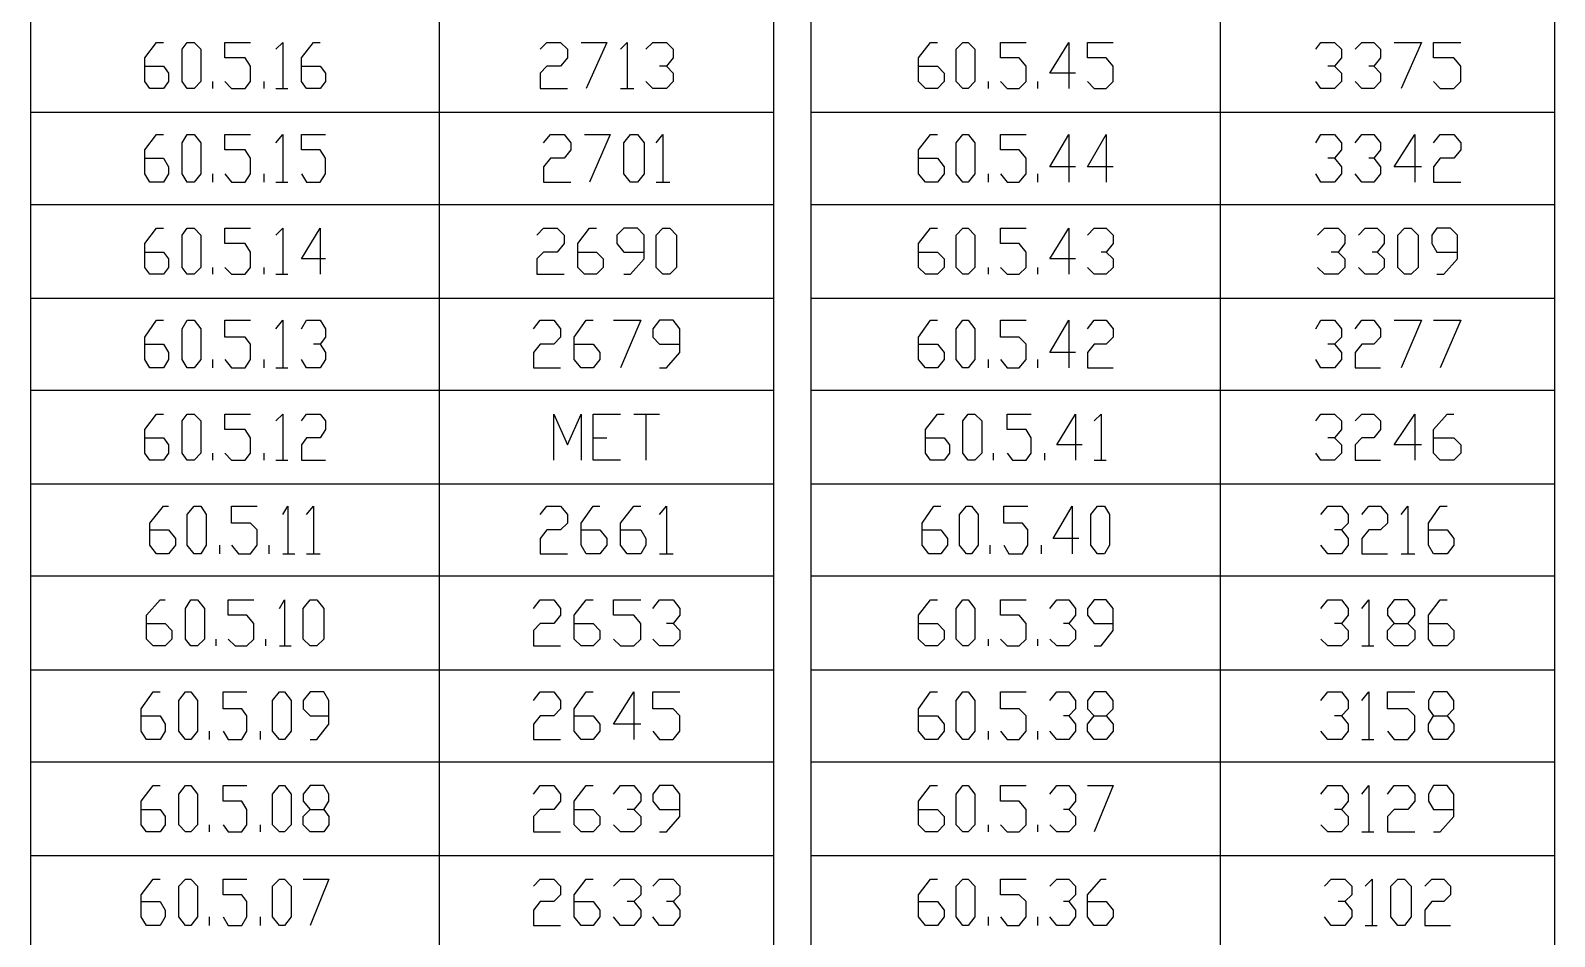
# Model space of a CAD drawing. Header units: millimetres. Extents: x -45 to 90, y -17 to 16.
# Drawn here: x -36.215 to -32.116, y -1.964 to 0.472 of the extents above; entities that cross this region are included whole.
import ezdxf

# ---------------------------------------------------------------- set-up
doc = ezdxf.new("R2010")
doc.units = ezdxf.units.MM
doc.layers.add('PDF_Geometry', color=7, linetype='Continuous')

msp = doc.modelspace()

# ---------------------------------------------------------------- linework, layer by layer
at = {"layer": 'PDF_Geometry', "lineweight": 25}
for points in [[(-34.2159, 3.5023), (-36.2145, 3.5023), (-36.2145, -4.3457), (-34.2159, -4.3457)], [(-32.1163, -4.3457), (-34.115, -4.3457), (-34.115, 2.7505), (-32.1163, 2.7505)], [(-35.7928, 0.3163), (-35.8066, 0.3346), (-35.8066, 0.4217), (-35.7928, 0.4401), (-35.7745, 0.4401), (-35.7561, 0.4217), (-35.7561, 0.3346), (-35.7745, 0.3163)], [(-33.707, 0.3163), (-33.7254, 0.3346), (-33.7254, 0.4217), (-33.707, 0.4401), (-33.6933, 0.4401), (-33.6749, 0.4217), (-33.6749, 0.3346), (-33.6933, 0.3163)], [(-35.7928, 0.0642), (-35.8066, 0.0871), (-35.8066, 0.1696), (-35.7928, 0.1925), (-35.7745, 0.1925), (-35.7561, 0.1696), (-35.7561, 0.0871), (-35.7745, 0.0642)], [(-34.6009, 0.0642), (-34.6193, 0.0871), (-34.6193, 0.1696), (-34.6009, 0.1925), (-34.5826, 0.1925), (-34.5643, 0.1696), (-34.5643, 0.0871), (-34.5826, 0.0642)], [(-33.707, 0.0642), (-33.7254, 0.0871), (-33.7254, 0.1696), (-33.707, 0.1925), (-33.6933, 0.1925), (-33.6749, 0.1696), (-33.6749, 0.0871), (-33.6933, 0.0642)], [(-35.7928, -0.1834), (-35.8066, -0.165), (-35.8066, -0.0779), (-35.7928, -0.0596), (-35.7745, -0.0596), (-35.7561, -0.0779), (-35.7561, -0.165), (-35.7745, -0.1834)], [(-34.5138, -0.1834), (-34.5322, -0.165), (-34.5322, -0.0779), (-34.5138, -0.0596), (-34.4955, -0.0596), (-34.4772, -0.0779), (-34.4772, -0.165), (-34.4955, -0.1834)], [(-33.707, -0.1834), (-33.7254, -0.165), (-33.7254, -0.0779), (-33.707, -0.0596), (-33.6933, -0.0596), (-33.6749, -0.0779), (-33.6749, -0.165), (-33.6933, -0.1834)], [(-32.5197, -0.1834), (-32.5381, -0.165), (-32.5381, -0.0779), (-32.5197, -0.0596), (-32.5014, -0.0596), (-32.4831, -0.0779), (-32.4831, -0.165), (-32.5014, -0.1834)], [(-35.7928, -0.4353), (-35.8066, -0.4126), (-35.8066, -0.3301), (-35.7928, -0.3071), (-35.7745, -0.3071), (-35.7561, -0.3301), (-35.7561, -0.4126), (-35.7745, -0.4353)], [(-33.707, -0.4353), (-33.7254, -0.4126), (-33.7254, -0.3301), (-33.707, -0.3071), (-33.6933, -0.3071), (-33.6749, -0.3301), (-33.6749, -0.4126), (-33.6933, -0.4353)], [(-35.7928, -0.683), (-35.8066, -0.6645), (-35.8066, -0.5776), (-35.7928, -0.5593), (-35.7745, -0.5593), (-35.7561, -0.5776), (-35.7561, -0.6645), (-35.7745, -0.683)], [(-33.6933, -0.683), (-33.707, -0.6645), (-33.707, -0.5776), (-33.6933, -0.5593), (-33.6749, -0.5593), (-33.6566, -0.5776), (-33.6566, -0.6645), (-33.6749, -0.683)], [(-35.7745, -0.9352), (-35.7928, -0.9122), (-35.7928, -0.8297), (-35.7745, -0.8068), (-35.7561, -0.8068), (-35.7424, -0.8297), (-35.7424, -0.9122), (-35.7561, -0.9352)], [(-33.6979, -0.9352), (-33.7162, -0.9122), (-33.7162, -0.8297), (-33.6979, -0.8068), (-33.6841, -0.8068), (-33.6658, -0.8297), (-33.6658, -0.9122), (-33.6841, -0.9352)], [(-33.3449, -0.9352), (-33.3632, -0.9122), (-33.3632, -0.8297), (-33.3449, -0.8068), (-33.3265, -0.8068), (-33.3128, -0.8297), (-33.3128, -0.9122), (-33.3265, -0.9352)], [(-35.7836, -1.1827), (-35.7974, -1.1644), (-35.7974, -1.0819), (-35.7836, -1.0589), (-35.7653, -1.0589), (-35.747, -1.0819), (-35.747, -1.1644), (-35.7653, -1.1827)], [(-35.4627, -1.1827), (-35.4811, -1.1644), (-35.4811, -1.0819), (-35.4627, -1.0589), (-35.4444, -1.0589), (-35.4261, -1.0819), (-35.4261, -1.1644), (-35.4444, -1.1827)], [(-33.707, -1.1827), (-33.7254, -1.1644), (-33.7254, -1.0819), (-33.707, -1.0589), (-33.6933, -1.0589), (-33.6749, -1.0819), (-33.6749, -1.1644), (-33.6933, -1.1827)], [(-35.7974, -1.4348), (-35.8157, -1.4119), (-35.8157, -1.3294), (-35.7974, -1.3065), (-35.7836, -1.3065), (-35.7653, -1.3294), (-35.7653, -1.4119), (-35.7836, -1.4348)], [(-35.5453, -1.4348), (-35.5636, -1.4119), (-35.5636, -1.3294), (-35.5453, -1.3065), (-35.5315, -1.3065), (-35.5132, -1.3294), (-35.5132, -1.4119), (-35.5315, -1.4348)], [(-33.707, -1.4348), (-33.7254, -1.4119), (-33.7254, -1.3294), (-33.707, -1.3065), (-33.6933, -1.3065), (-33.6749, -1.3294), (-33.6749, -1.4119), (-33.6933, -1.4348)], [(-35.7974, -1.6824), (-35.8157, -1.664), (-35.8157, -1.5813), (-35.7974, -1.5586), (-35.7836, -1.5586), (-35.7653, -1.5813), (-35.7653, -1.664), (-35.7836, -1.6824)], [(-35.5453, -1.6824), (-35.5636, -1.664), (-35.5636, -1.5813), (-35.5453, -1.5586), (-35.5315, -1.5586), (-35.5132, -1.5813), (-35.5132, -1.664), (-35.5315, -1.6824)], [(-33.707, -1.6824), (-33.7254, -1.664), (-33.7254, -1.5813), (-33.707, -1.5586), (-33.6933, -1.5586), (-33.6749, -1.5813), (-33.6749, -1.664), (-33.6933, -1.6824)], [(-35.7974, -1.9345), (-35.8157, -1.9116), (-35.8157, -1.8291), (-35.7974, -1.8105), (-35.7836, -1.8105), (-35.7653, -1.8291), (-35.7653, -1.9116), (-35.7836, -1.9345)], [(-35.5453, -1.9345), (-35.5636, -1.9116), (-35.5636, -1.8291), (-35.5453, -1.8105), (-35.5315, -1.8105), (-35.5132, -1.8291), (-35.5132, -1.9116), (-35.5315, -1.9345)], [(-33.707, -1.9345), (-33.7254, -1.9116), (-33.7254, -1.8291), (-33.707, -1.8105), (-33.6933, -1.8105), (-33.6749, -1.8291), (-33.6749, -1.9116), (-33.6933, -1.9345)], [(-32.5381, -1.9345), (-32.5564, -1.9116), (-32.5564, -1.8291), (-32.5381, -1.8105), (-32.5197, -1.8105), (-32.5014, -1.8291), (-32.5014, -1.9116), (-32.5197, -1.9345)]]:
    msp.add_lwpolyline(points, close=True, dxfattribs=at)
for points in [[(-35.1144, -4.3457), (-35.1144, 3.5023)], [(-33.0148, -4.3457), (-33.0148, 2.7505)], [(-35.9074, 0.3759), (-35.857, 0.3759), (-35.8432, 0.3576), (-35.8432, 0.3346), (-35.857, 0.3163), (-35.8937, 0.3163), (-35.9074, 0.3346), (-35.9074, 0.3988), (-35.8753, 0.4401), (-35.857, 0.4401)], [(-35.692, 0.3346), (-35.6736, 0.3163), (-35.6369, 0.3163), (-35.6232, 0.3346), (-35.6232, 0.3759), (-35.6369, 0.3988), (-35.692, 0.3988), (-35.692, 0.4401), (-35.6232, 0.4401)], [(-35.5544, 0.4217), (-35.5361, 0.4401), (-35.5361, 0.3163)], [(-35.4857, 0.3759), (-35.4352, 0.3759), (-35.4215, 0.3576), (-35.4215, 0.3346), (-35.4352, 0.3163), (-35.4719, 0.3163), (-35.4857, 0.3346), (-35.4857, 0.3988), (-35.4536, 0.4401), (-35.4352, 0.4401)], [(-34.8439, 0.4217), (-34.8256, 0.4401), (-34.7889, 0.4401), (-34.7705, 0.4217), (-34.7705, 0.3988), (-34.7889, 0.3759), (-34.8256, 0.3759), (-34.8439, 0.3576), (-34.8439, 0.3163), (-34.7705, 0.3163)], [(-34.7339, 0.4401), (-34.6651, 0.4401), (-34.7201, 0.3163)], [(-34.6284, 0.4217), (-34.6101, 0.4401), (-34.6101, 0.3163)], [(-34.5597, 0.4217), (-34.5413, 0.4401), (-34.5047, 0.4401), (-34.4863, 0.4217), (-34.4863, 0.3988), (-34.5047, 0.3759), (-34.523, 0.3759)], [(-33.8262, 0.3759), (-33.7758, 0.3759), (-33.7575, 0.3576), (-33.7575, 0.3346), (-33.7758, 0.3163), (-33.8079, 0.3163), (-33.8262, 0.3346), (-33.8262, 0.3988), (-33.7941, 0.4401), (-33.7758, 0.4401)], [(-33.6062, 0.3346), (-33.5878, 0.3163), (-33.5558, 0.3163), (-33.5374, 0.3346), (-33.5374, 0.3759), (-33.5558, 0.3988), (-33.6062, 0.3988), (-33.6062, 0.4401), (-33.5374, 0.4401)], [(-33.4045, 0.3576), (-33.4732, 0.3576), (-33.4228, 0.4401), (-33.4228, 0.3163)], [(-33.3724, 0.3346), (-33.3541, 0.3163), (-33.322, 0.3163), (-33.3036, 0.3346), (-33.3036, 0.3759), (-33.322, 0.3988), (-33.3724, 0.3988), (-33.3724, 0.4401), (-33.3036, 0.4401)], [(-32.7581, 0.4217), (-32.7444, 0.4401), (-32.7077, 0.4401), (-32.6894, 0.4217), (-32.6894, 0.3988), (-32.7077, 0.3759), (-32.726, 0.3759)], [(-32.6527, 0.4217), (-32.6343, 0.4401), (-32.6023, 0.4401), (-32.5839, 0.4217), (-32.5839, 0.3988), (-32.6023, 0.3759), (-32.616, 0.3759)], [(-32.5472, 0.4401), (-32.4739, 0.4401), (-32.5289, 0.3163)], [(-32.4418, 0.3346), (-32.4235, 0.3163), (-32.3868, 0.3163), (-32.3685, 0.3346), (-32.3685, 0.3759), (-32.3868, 0.3988), (-32.4418, 0.3988), (-32.4418, 0.4401), (-32.3685, 0.4401)], [(-34.5047, 0.3759), (-34.4863, 0.3576), (-34.4863, 0.3346), (-34.5047, 0.3163), (-34.5413, 0.3163), (-34.5597, 0.3346)], [(-32.7077, 0.3759), (-32.6894, 0.3576), (-32.6894, 0.3346), (-32.7077, 0.3163), (-32.7444, 0.3163), (-32.7581, 0.3346)], [(-32.6023, 0.3759), (-32.5839, 0.3576), (-32.5839, 0.3346), (-32.6023, 0.3163), (-32.6343, 0.3163), (-32.6527, 0.3346)], [(-35.724, 0.3163), (-35.724, 0.3346)], [(-35.5865, 0.3163), (-35.5865, 0.3346)], [(-33.6383, 0.3163), (-33.6383, 0.3346)], [(-33.5053, 0.3163), (-33.5053, 0.3346)], [(-35.5544, 0.3163), (-35.5223, 0.3163)], [(-34.6284, 0.3163), (-34.5918, 0.3163)], [(-36.2145, 0.2523), (-34.2159, 0.2523)], [(-34.115, 0.2523), (-32.1163, 0.2523)], [(-35.9074, 0.1284), (-35.857, 0.1284), (-35.8432, 0.1054), (-35.8432, 0.0871), (-35.857, 0.0642), (-35.8937, 0.0642), (-35.9074, 0.0871), (-35.9074, 0.1513), (-35.8753, 0.1925), (-35.857, 0.1925)], [(-35.692, 0.0871), (-35.6736, 0.0642), (-35.6369, 0.0642), (-35.6232, 0.0871), (-35.6232, 0.1284), (-35.6369, 0.1513), (-35.692, 0.1513), (-35.692, 0.1925), (-35.6232, 0.1925)], [(-35.5544, 0.1696), (-35.5361, 0.1925), (-35.5361, 0.0642)], [(-35.4857, 0.0871), (-35.4719, 0.0642), (-35.4352, 0.0642), (-35.4215, 0.0871), (-35.4215, 0.1284), (-35.4352, 0.1513), (-35.4857, 0.1513), (-35.4857, 0.1925), (-35.4215, 0.1925)], [(-34.8347, 0.1696), (-34.8164, 0.1925), (-34.7797, 0.1925), (-34.7614, 0.1696), (-34.7614, 0.1513), (-34.7797, 0.1284), (-34.8164, 0.1284), (-34.8347, 0.1054), (-34.8347, 0.0642), (-34.7614, 0.0642)], [(-34.7247, 0.1925), (-34.6559, 0.1925), (-34.711, 0.0642)], [(-34.5322, 0.1696), (-34.5138, 0.1925), (-34.5138, 0.0642)], [(-33.8262, 0.1284), (-33.7758, 0.1284), (-33.7575, 0.1054), (-33.7575, 0.0871), (-33.7758, 0.0642), (-33.8079, 0.0642), (-33.8262, 0.0871), (-33.8262, 0.1513), (-33.7941, 0.1925), (-33.7758, 0.1925)], [(-33.6062, 0.0871), (-33.5878, 0.0642), (-33.5558, 0.0642), (-33.5374, 0.0871), (-33.5374, 0.1284), (-33.5558, 0.1513), (-33.6062, 0.1513), (-33.6062, 0.1925), (-33.5374, 0.1925)], [(-33.4045, 0.1054), (-33.4732, 0.1054), (-33.4228, 0.1925), (-33.4228, 0.0642)], [(-33.3036, 0.1054), (-33.3724, 0.1054), (-33.322, 0.1925), (-33.322, 0.0642)], [(-32.7581, 0.1696), (-32.7444, 0.1925), (-32.7077, 0.1925), (-32.6894, 0.1696), (-32.6894, 0.1513), (-32.7077, 0.1284), (-32.726, 0.1284)], [(-32.6527, 0.1696), (-32.6343, 0.1925), (-32.6023, 0.1925), (-32.5839, 0.1696), (-32.5839, 0.1513), (-32.6023, 0.1284), (-32.616, 0.1284)], [(-32.4739, 0.1054), (-32.5472, 0.1054), (-32.4922, 0.1925), (-32.4922, 0.0642)], [(-32.4418, 0.1696), (-32.4235, 0.1925), (-32.3868, 0.1925), (-32.3685, 0.1696), (-32.3685, 0.1513), (-32.3868, 0.1284), (-32.4235, 0.1284), (-32.4418, 0.1054), (-32.4418, 0.0642), (-32.3685, 0.0642)], [(-32.7077, 0.1284), (-32.6894, 0.1054), (-32.6894, 0.0871), (-32.7077, 0.0642), (-32.7444, 0.0642), (-32.7581, 0.0871)], [(-32.6023, 0.1284), (-32.5839, 0.1054), (-32.5839, 0.0871), (-32.6023, 0.0642), (-32.6343, 0.0642), (-32.6527, 0.0871)], [(-35.724, 0.0642), (-35.724, 0.0871)], [(-35.5865, 0.0642), (-35.5865, 0.0871)], [(-33.6383, 0.0642), (-33.6383, 0.0871)], [(-33.5053, 0.0642), (-33.5053, 0.0871)], [(-35.5544, 0.0642), (-35.5223, 0.0642)], [(-34.5322, 0.0642), (-34.4955, 0.0642)], [(-36.2145, 0.0046), (-34.2159, 0.0046)], [(-34.115, 0.0046), (-32.1163, 0.0046)], [(-35.9074, -0.1238), (-35.857, -0.1238), (-35.8432, -0.1421), (-35.8432, -0.165), (-35.857, -0.1834), (-35.8937, -0.1834), (-35.9074, -0.165), (-35.9074, -0.1009), (-35.8753, -0.0596), (-35.857, -0.0596)], [(-35.692, -0.165), (-35.6736, -0.1834), (-35.6369, -0.1834), (-35.6232, -0.165), (-35.6232, -0.1238), (-35.6369, -0.1009), (-35.692, -0.1009), (-35.692, -0.0596), (-35.6232, -0.0596)], [(-35.5544, -0.0779), (-35.5361, -0.0596), (-35.5361, -0.1834)], [(-35.4215, -0.1421), (-35.4857, -0.1421), (-35.4352, -0.0596), (-35.4352, -0.1834)], [(-34.8531, -0.0779), (-34.8347, -0.0596), (-34.798, -0.0596), (-34.7797, -0.0779), (-34.7797, -0.1009), (-34.798, -0.1238), (-34.8347, -0.1238), (-34.8531, -0.1421), (-34.8531, -0.1834), (-34.7797, -0.1834)], [(-34.743, -0.1238), (-34.6926, -0.1238), (-34.6743, -0.1421), (-34.6743, -0.165), (-34.6926, -0.1834), (-34.7247, -0.1834), (-34.743, -0.165), (-34.743, -0.1009), (-34.711, -0.0596), (-34.6926, -0.0596)], [(-34.6193, -0.1834), (-34.6009, -0.1834), (-34.5643, -0.1421), (-34.5643, -0.0779), (-34.5826, -0.0596), (-34.6193, -0.0596), (-34.6376, -0.0779), (-34.6376, -0.1009), (-34.6193, -0.1238), (-34.5643, -0.1238)], [(-33.8262, -0.1238), (-33.7758, -0.1238), (-33.7575, -0.1421), (-33.7575, -0.165), (-33.7758, -0.1834), (-33.8079, -0.1834), (-33.8262, -0.165), (-33.8262, -0.1009), (-33.7941, -0.0596), (-33.7758, -0.0596)], [(-33.6062, -0.165), (-33.5878, -0.1834), (-33.5558, -0.1834), (-33.5374, -0.165), (-33.5374, -0.1238), (-33.5558, -0.1009), (-33.6062, -0.1009), (-33.6062, -0.0596), (-33.5374, -0.0596)], [(-33.4045, -0.1421), (-33.4732, -0.1421), (-33.4228, -0.0596), (-33.4228, -0.1834)], [(-33.3724, -0.0779), (-33.3541, -0.0596), (-33.322, -0.0596), (-33.3036, -0.0779), (-33.3036, -0.1009), (-33.322, -0.1238), (-33.3357, -0.1238)], [(-32.7535, -0.0779), (-32.7352, -0.0596), (-32.6985, -0.0596), (-32.6802, -0.0779), (-32.6802, -0.1009), (-32.6985, -0.1238), (-32.7169, -0.1238)], [(-32.6435, -0.0779), (-32.6252, -0.0596), (-32.5931, -0.0596), (-32.5748, -0.0779), (-32.5748, -0.1009), (-32.5931, -0.1238), (-32.6068, -0.1238)], [(-32.4326, -0.1834), (-32.4143, -0.1834), (-32.3776, -0.1421), (-32.3776, -0.0779), (-32.396, -0.0596), (-32.4326, -0.0596), (-32.4464, -0.0779), (-32.4464, -0.1009), (-32.4326, -0.1238), (-32.3776, -0.1238)], [(-33.322, -0.1238), (-33.3036, -0.1421), (-33.3036, -0.165), (-33.322, -0.1834), (-33.3541, -0.1834), (-33.3724, -0.165)], [(-32.6985, -0.1238), (-32.6802, -0.1421), (-32.6802, -0.165), (-32.6985, -0.1834), (-32.7352, -0.1834), (-32.7535, -0.165)], [(-32.5931, -0.1238), (-32.5748, -0.1421), (-32.5748, -0.165), (-32.5931, -0.1834), (-32.6252, -0.1834), (-32.6435, -0.165)], [(-35.724, -0.1834), (-35.724, -0.165)], [(-35.5865, -0.1834), (-35.5865, -0.165)], [(-35.5544, -0.1834), (-35.5223, -0.1834)], [(-33.6383, -0.1834), (-33.6383, -0.165)], [(-33.5053, -0.1834), (-33.5053, -0.165)], [(-36.2145, -0.2475), (-34.2159, -0.2475)], [(-34.115, -0.2475), (-32.1163, -0.2475)], [(-35.9074, -0.3713), (-35.857, -0.3713), (-35.8432, -0.3942), (-35.8432, -0.4126), (-35.857, -0.4353), (-35.8937, -0.4353), (-35.9074, -0.4126), (-35.9074, -0.353), (-35.8753, -0.3071), (-35.857, -0.3071)], [(-35.692, -0.4126), (-35.6736, -0.4353), (-35.6369, -0.4353), (-35.6232, -0.4126), (-35.6232, -0.3713), (-35.6369, -0.353), (-35.692, -0.353), (-35.692, -0.3071), (-35.6232, -0.3071)], [(-35.5544, -0.3301), (-35.5361, -0.3071), (-35.5361, -0.4353)], [(-35.4857, -0.3301), (-35.4719, -0.3071), (-35.4352, -0.3071), (-35.4215, -0.3301), (-35.4215, -0.353), (-35.4352, -0.3713), (-35.4536, -0.3713)], [(-34.8622, -0.3301), (-34.8439, -0.3071), (-34.8072, -0.3071), (-34.7889, -0.3301), (-34.7889, -0.353), (-34.8072, -0.3713), (-34.8439, -0.3713), (-34.8622, -0.3942), (-34.8622, -0.4353), (-34.7889, -0.4353)], [(-34.7522, -0.3713), (-34.7018, -0.3713), (-34.6834, -0.3942), (-34.6834, -0.4126), (-34.7018, -0.4353), (-34.7339, -0.4353), (-34.7522, -0.4126), (-34.7522, -0.353), (-34.7201, -0.3071), (-34.7018, -0.3071)], [(-34.6468, -0.3071), (-34.5734, -0.3071), (-34.6284, -0.4353)], [(-34.523, -0.4353), (-34.5047, -0.4353), (-34.468, -0.3942), (-34.468, -0.3301), (-34.4863, -0.3071), (-34.523, -0.3071), (-34.5413, -0.3301), (-34.5413, -0.353), (-34.523, -0.3713), (-34.468, -0.3713)], [(-33.8262, -0.3713), (-33.7758, -0.3713), (-33.7575, -0.3942), (-33.7575, -0.4126), (-33.7758, -0.4353), (-33.8079, -0.4353), (-33.8262, -0.4126), (-33.8262, -0.353), (-33.7941, -0.3071), (-33.7758, -0.3071)], [(-33.6062, -0.4126), (-33.5878, -0.4353), (-33.5558, -0.4353), (-33.5374, -0.4126), (-33.5374, -0.3713), (-33.5558, -0.353), (-33.6062, -0.353), (-33.6062, -0.3071), (-33.5374, -0.3071)], [(-33.4045, -0.3942), (-33.4732, -0.3942), (-33.4228, -0.3071), (-33.4228, -0.4353)], [(-33.3724, -0.3301), (-33.3541, -0.3071), (-33.322, -0.3071), (-33.3036, -0.3301), (-33.3036, -0.353), (-33.322, -0.3713), (-33.3541, -0.3713), (-33.3724, -0.3942), (-33.3724, -0.4353), (-33.3036, -0.4353)], [(-32.7581, -0.3301), (-32.7444, -0.3071), (-32.7077, -0.3071), (-32.6894, -0.3301), (-32.6894, -0.353), (-32.7077, -0.3713), (-32.726, -0.3713)], [(-32.6527, -0.3301), (-32.6343, -0.3071), (-32.6023, -0.3071), (-32.5839, -0.3301), (-32.5839, -0.353), (-32.6023, -0.3713), (-32.6343, -0.3713), (-32.6527, -0.3942), (-32.6527, -0.4353), (-32.5839, -0.4353)], [(-32.5472, -0.3071), (-32.4739, -0.3071), (-32.5289, -0.4353)], [(-32.4418, -0.3071), (-32.3685, -0.3071), (-32.4235, -0.4353)], [(-35.4352, -0.3713), (-35.4215, -0.3942), (-35.4215, -0.4126), (-35.4352, -0.4353), (-35.4719, -0.4353), (-35.4857, -0.4126)], [(-32.7077, -0.3713), (-32.6894, -0.3942), (-32.6894, -0.4126), (-32.7077, -0.4353), (-32.7444, -0.4353), (-32.7581, -0.4126)], [(-35.724, -0.4353), (-35.724, -0.4126)], [(-35.5865, -0.4353), (-35.5865, -0.4126)], [(-35.5544, -0.4353), (-35.5223, -0.4353)], [(-33.6383, -0.4353), (-33.6383, -0.4126)], [(-33.5053, -0.4353), (-33.5053, -0.4126)], [(-36.2145, -0.4951), (-34.2159, -0.4951)], [(-34.115, -0.4951), (-32.1163, -0.4951)], [(-35.9074, -0.6234), (-35.857, -0.6234), (-35.8432, -0.6418), (-35.8432, -0.6645), (-35.857, -0.683), (-35.8937, -0.683), (-35.9074, -0.6645), (-35.9074, -0.6005), (-35.8753, -0.5593), (-35.857, -0.5593)], [(-35.692, -0.6645), (-35.6736, -0.683), (-35.6369, -0.683), (-35.6232, -0.6645), (-35.6232, -0.6234), (-35.6369, -0.6005), (-35.692, -0.6005), (-35.692, -0.5593), (-35.6232, -0.5593)], [(-35.5544, -0.5776), (-35.5361, -0.5593), (-35.5361, -0.683)], [(-35.4857, -0.5776), (-35.4719, -0.5593), (-35.4352, -0.5593), (-35.4215, -0.5776), (-35.4215, -0.6005), (-35.4352, -0.6234), (-35.4719, -0.6234), (-35.4857, -0.6418), (-35.4857, -0.683), (-35.4215, -0.683)], [(-34.8072, -0.683), (-34.8072, -0.5593), (-34.7705, -0.6418), (-34.7339, -0.5593), (-34.7339, -0.683)], [(-34.6284, -0.683), (-34.7018, -0.683), (-34.7018, -0.5593), (-34.6284, -0.5593)], [(-34.5918, -0.5593), (-34.523, -0.5593)], [(-34.5597, -0.5593), (-34.5597, -0.683)], [(-33.8079, -0.6234), (-33.7575, -0.6234), (-33.7437, -0.6418), (-33.7437, -0.6645), (-33.7575, -0.683), (-33.7941, -0.683), (-33.8079, -0.6645), (-33.8079, -0.6005), (-33.7758, -0.5593), (-33.7575, -0.5593)], [(-33.5878, -0.6645), (-33.5741, -0.683), (-33.5374, -0.683), (-33.5237, -0.6645), (-33.5237, -0.6234), (-33.5374, -0.6005), (-33.5878, -0.6005), (-33.5878, -0.5593), (-33.5237, -0.5593)], [(-33.3861, -0.6418), (-33.4549, -0.6418), (-33.4045, -0.5593), (-33.4045, -0.683)], [(-33.3541, -0.5776), (-33.3357, -0.5593), (-33.3357, -0.683)], [(-32.7581, -0.5776), (-32.7444, -0.5593), (-32.7077, -0.5593), (-32.6894, -0.5776), (-32.6894, -0.6005), (-32.7077, -0.6234), (-32.726, -0.6234)], [(-32.6527, -0.5776), (-32.6343, -0.5593), (-32.6023, -0.5593), (-32.5839, -0.5776), (-32.5839, -0.6005), (-32.6023, -0.6234), (-32.6343, -0.6234), (-32.6527, -0.6418), (-32.6527, -0.683), (-32.5839, -0.683)], [(-32.4739, -0.6418), (-32.5472, -0.6418), (-32.4922, -0.5593), (-32.4922, -0.683)], [(-32.4418, -0.6234), (-32.3868, -0.6234), (-32.3685, -0.6418), (-32.3685, -0.6645), (-32.3868, -0.683), (-32.4235, -0.683), (-32.4418, -0.6645), (-32.4418, -0.6005), (-32.4051, -0.5593), (-32.3868, -0.5593)], [(-34.7018, -0.6234), (-34.6651, -0.6234)], [(-32.7077, -0.6234), (-32.6894, -0.6418), (-32.6894, -0.6645), (-32.7077, -0.683), (-32.7444, -0.683), (-32.7581, -0.6645)], [(-35.724, -0.683), (-35.724, -0.6645)], [(-35.5865, -0.683), (-35.5865, -0.6645)], [(-35.5544, -0.683), (-35.5223, -0.683)], [(-33.6245, -0.683), (-33.6245, -0.6645)], [(-33.487, -0.683), (-33.487, -0.6645)], [(-33.3541, -0.683), (-33.322, -0.683)], [(-36.2145, -0.7472), (-34.2159, -0.7472)], [(-34.115, -0.7472), (-32.1163, -0.7472)], [(-35.8937, -0.871), (-35.8432, -0.871), (-35.8249, -0.8937), (-35.8249, -0.9122), (-35.8432, -0.9352), (-35.8753, -0.9352), (-35.8937, -0.9122), (-35.8937, -0.8526), (-35.857, -0.8068), (-35.8432, -0.8068)], [(-35.6736, -0.9122), (-35.6553, -0.9352), (-35.6232, -0.9352), (-35.6049, -0.9122), (-35.6049, -0.871), (-35.6232, -0.8526), (-35.6736, -0.8526), (-35.6736, -0.8068), (-35.6049, -0.8068)], [(-35.5361, -0.8297), (-35.5223, -0.8068), (-35.5223, -0.9352)], [(-35.4719, -0.8297), (-35.4536, -0.8068), (-35.4536, -0.9352)], [(-34.8439, -0.8297), (-34.8256, -0.8068), (-34.7889, -0.8068), (-34.7705, -0.8297), (-34.7705, -0.8526), (-34.7889, -0.871), (-34.8256, -0.871), (-34.8439, -0.8937), (-34.8439, -0.9352), (-34.7705, -0.9352)], [(-34.7339, -0.871), (-34.6834, -0.871), (-34.6651, -0.8937), (-34.6651, -0.9122), (-34.6834, -0.9352), (-34.7201, -0.9352), (-34.7339, -0.9122), (-34.7339, -0.8526), (-34.7018, -0.8068), (-34.6834, -0.8068)], [(-34.6284, -0.871), (-34.5734, -0.871), (-34.5597, -0.8937), (-34.5597, -0.9122), (-34.5734, -0.9352), (-34.6101, -0.9352), (-34.6284, -0.9122), (-34.6284, -0.8526), (-34.5918, -0.8068), (-34.5734, -0.8068)], [(-34.523, -0.8297), (-34.5047, -0.8068), (-34.5047, -0.9352)], [(-33.817, -0.871), (-33.7666, -0.871), (-33.7483, -0.8937), (-33.7483, -0.9122), (-33.7666, -0.9352), (-33.7987, -0.9352), (-33.817, -0.9122), (-33.817, -0.8526), (-33.785, -0.8068), (-33.7666, -0.8068)], [(-33.597, -0.9122), (-33.5833, -0.9352), (-33.5466, -0.9352), (-33.5328, -0.9122), (-33.5328, -0.871), (-33.5466, -0.8526), (-33.597, -0.8526), (-33.597, -0.8068), (-33.5328, -0.8068)], [(-33.3953, -0.8937), (-33.4641, -0.8937), (-33.4136, -0.8068), (-33.4136, -0.9352)], [(-32.7444, -0.8297), (-32.726, -0.8068), (-32.6894, -0.8068), (-32.671, -0.8297), (-32.671, -0.8526), (-32.6894, -0.871), (-32.7077, -0.871)], [(-32.6343, -0.8297), (-32.616, -0.8068), (-32.5839, -0.8068), (-32.5656, -0.8297), (-32.5656, -0.8526), (-32.5839, -0.871), (-32.616, -0.871), (-32.6343, -0.8937), (-32.6343, -0.9352), (-32.5656, -0.9352)], [(-32.5289, -0.8297), (-32.5106, -0.8068), (-32.5106, -0.9352)], [(-32.4556, -0.871), (-32.4051, -0.871), (-32.3868, -0.8937), (-32.3868, -0.9122), (-32.4051, -0.9352), (-32.4418, -0.9352), (-32.4556, -0.9122), (-32.4556, -0.8526), (-32.4235, -0.8068), (-32.4051, -0.8068)], [(-32.6894, -0.871), (-32.671, -0.8937), (-32.671, -0.9122), (-32.6894, -0.9352), (-32.726, -0.9352), (-32.7444, -0.9122)], [(-35.7057, -0.9352), (-35.7057, -0.9122)], [(-35.5728, -0.9352), (-35.5728, -0.9122)], [(-35.5361, -0.9352), (-35.504, -0.9352)], [(-35.4719, -0.9352), (-35.4352, -0.9352)], [(-34.523, -0.9352), (-34.4863, -0.9352)], [(-33.6337, -0.9352), (-33.6337, -0.9122)], [(-33.4962, -0.9352), (-33.4962, -0.9122)], [(-32.5289, -0.9352), (-32.4922, -0.9352)], [(-36.2145, -0.9948), (-34.2159, -0.9948)], [(-34.115, -0.9948), (-32.1163, -0.9948)], [(-35.9028, -1.1229), (-35.8524, -1.1229), (-35.8341, -1.1414), (-35.8341, -1.1644), (-35.8524, -1.1827), (-35.8845, -1.1827), (-35.9028, -1.1644), (-35.9028, -1.1002), (-35.8661, -1.0589), (-35.8524, -1.0589)], [(-35.6828, -1.1644), (-35.6644, -1.1827), (-35.6324, -1.1827), (-35.614, -1.1644), (-35.614, -1.1229), (-35.6324, -1.1002), (-35.6828, -1.1002), (-35.6828, -1.0589), (-35.614, -1.0589)], [(-35.5453, -1.0819), (-35.5315, -1.0589), (-35.5315, -1.1827)], [(-34.8622, -1.0819), (-34.8439, -1.0589), (-34.8072, -1.0589), (-34.7889, -1.0819), (-34.7889, -1.1002), (-34.8072, -1.1229), (-34.8439, -1.1229), (-34.8622, -1.1414), (-34.8622, -1.1827), (-34.7889, -1.1827)], [(-34.7522, -1.1229), (-34.7018, -1.1229), (-34.6834, -1.1414), (-34.6834, -1.1644), (-34.7018, -1.1827), (-34.7339, -1.1827), (-34.7522, -1.1644), (-34.7522, -1.1002), (-34.7201, -1.0589), (-34.7018, -1.0589)], [(-34.6468, -1.1644), (-34.6284, -1.1827), (-34.5918, -1.1827), (-34.5734, -1.1644), (-34.5734, -1.1229), (-34.5918, -1.1002), (-34.6468, -1.1002), (-34.6468, -1.0589), (-34.5734, -1.0589)], [(-34.5413, -1.0819), (-34.523, -1.0589), (-34.4863, -1.0589), (-34.468, -1.0819), (-34.468, -1.1002), (-34.4863, -1.1229), (-34.5047, -1.1229)], [(-33.8262, -1.1229), (-33.7758, -1.1229), (-33.7575, -1.1414), (-33.7575, -1.1644), (-33.7758, -1.1827), (-33.8079, -1.1827), (-33.8262, -1.1644), (-33.8262, -1.1002), (-33.7941, -1.0589), (-33.7758, -1.0589)], [(-33.6062, -1.1644), (-33.5878, -1.1827), (-33.5558, -1.1827), (-33.5374, -1.1644), (-33.5374, -1.1229), (-33.5558, -1.1002), (-33.6062, -1.1002), (-33.6062, -1.0589), (-33.5374, -1.0589)], [(-33.4732, -1.0819), (-33.4549, -1.0589), (-33.4228, -1.0589), (-33.4045, -1.0819), (-33.4045, -1.1002), (-33.4228, -1.1229), (-33.4366, -1.1229)], [(-33.3541, -1.1827), (-33.3357, -1.1827), (-33.3036, -1.1414), (-33.3036, -1.0819), (-33.322, -1.0589), (-33.3541, -1.0589), (-33.3724, -1.0819), (-33.3724, -1.1002), (-33.3541, -1.1229), (-33.3036, -1.1229)], [(-32.7444, -1.0819), (-32.726, -1.0589), (-32.6894, -1.0589), (-32.671, -1.0819), (-32.671, -1.1002), (-32.6894, -1.1229), (-32.7077, -1.1229)], [(-32.6343, -1.0819), (-32.616, -1.0589), (-32.616, -1.1827)], [(-32.5106, -1.1229), (-32.4922, -1.1414), (-32.4922, -1.1644), (-32.5106, -1.1827), (-32.5472, -1.1827), (-32.5656, -1.1644), (-32.5656, -1.1414), (-32.5472, -1.1229), (-32.5106, -1.1229), (-32.4922, -1.1002), (-32.4922, -1.0819), (-32.5106, -1.0589), (-32.5472, -1.0589), (-32.5656, -1.0819), (-32.5656, -1.1002), (-32.5472, -1.1229)], [(-32.4556, -1.1229), (-32.4051, -1.1229), (-32.3868, -1.1414), (-32.3868, -1.1644), (-32.4051, -1.1827), (-32.4418, -1.1827), (-32.4556, -1.1644), (-32.4556, -1.1002), (-32.4235, -1.0589), (-32.4051, -1.0589)], [(-34.4863, -1.1229), (-34.468, -1.1414), (-34.468, -1.1644), (-34.4863, -1.1827), (-34.523, -1.1827), (-34.5413, -1.1644)], [(-33.4228, -1.1229), (-33.4045, -1.1414), (-33.4045, -1.1644), (-33.4228, -1.1827), (-33.4549, -1.1827), (-33.4732, -1.1644)], [(-32.6894, -1.1229), (-32.671, -1.1414), (-32.671, -1.1644), (-32.6894, -1.1827), (-32.726, -1.1827), (-32.7444, -1.1644)], [(-35.7149, -1.1827), (-35.7149, -1.1644)], [(-35.5819, -1.1827), (-35.5819, -1.1644)], [(-35.5453, -1.1827), (-35.5132, -1.1827)], [(-33.6383, -1.1827), (-33.6383, -1.1644)], [(-33.5053, -1.1827), (-33.5053, -1.1644)], [(-32.6343, -1.1827), (-32.6023, -1.1827)], [(-36.2145, -1.2469), (-34.2159, -1.2469)], [(-34.115, -1.2469), (-32.1163, -1.2469)], [(-35.9166, -1.3707), (-35.8661, -1.3707), (-35.8524, -1.3936), (-35.8524, -1.4119), (-35.8661, -1.4348), (-35.9028, -1.4348), (-35.9166, -1.4119), (-35.9166, -1.3521), (-35.8845, -1.3065), (-35.8661, -1.3065)], [(-35.6965, -1.4119), (-35.6828, -1.4348), (-35.6461, -1.4348), (-35.6324, -1.4119), (-35.6324, -1.3707), (-35.6461, -1.3521), (-35.6965, -1.3521), (-35.6965, -1.3065), (-35.6324, -1.3065)], [(-35.4627, -1.4348), (-35.4444, -1.4348), (-35.4123, -1.3936), (-35.4123, -1.3294), (-35.4261, -1.3065), (-35.4627, -1.3065), (-35.4811, -1.3294), (-35.4811, -1.3521), (-35.4627, -1.3707), (-35.4123, -1.3707)], [(-34.8622, -1.3294), (-34.8439, -1.3065), (-34.8072, -1.3065), (-34.7889, -1.3294), (-34.7889, -1.3521), (-34.8072, -1.3707), (-34.8439, -1.3707), (-34.8622, -1.3936), (-34.8622, -1.4348), (-34.7889, -1.4348)], [(-34.7522, -1.3707), (-34.7018, -1.3707), (-34.6834, -1.3936), (-34.6834, -1.4119), (-34.7018, -1.4348), (-34.7339, -1.4348), (-34.7522, -1.4119), (-34.7522, -1.3521), (-34.7201, -1.3065), (-34.7018, -1.3065)], [(-34.5734, -1.3936), (-34.6468, -1.3936), (-34.5918, -1.3065), (-34.5918, -1.4348)], [(-34.5413, -1.4119), (-34.523, -1.4348), (-34.4863, -1.4348), (-34.468, -1.4119), (-34.468, -1.3707), (-34.4863, -1.3521), (-34.5413, -1.3521), (-34.5413, -1.3065), (-34.468, -1.3065)], [(-33.8262, -1.3707), (-33.7758, -1.3707), (-33.7575, -1.3936), (-33.7575, -1.4119), (-33.7758, -1.4348), (-33.8079, -1.4348), (-33.8262, -1.4119), (-33.8262, -1.3521), (-33.7941, -1.3065), (-33.7758, -1.3065)], [(-33.6062, -1.4119), (-33.5878, -1.4348), (-33.5558, -1.4348), (-33.5374, -1.4119), (-33.5374, -1.3707), (-33.5558, -1.3521), (-33.6062, -1.3521), (-33.6062, -1.3065), (-33.5374, -1.3065)], [(-33.4732, -1.3294), (-33.4549, -1.3065), (-33.4228, -1.3065), (-33.4045, -1.3294), (-33.4045, -1.3521), (-33.4228, -1.3707), (-33.4366, -1.3707)], [(-33.322, -1.3707), (-33.3036, -1.3936), (-33.3036, -1.4119), (-33.322, -1.4348), (-33.3541, -1.4348), (-33.3724, -1.4119), (-33.3724, -1.3936), (-33.3541, -1.3707), (-33.322, -1.3707), (-33.3036, -1.3521), (-33.3036, -1.3294), (-33.322, -1.3065), (-33.3541, -1.3065), (-33.3724, -1.3294), (-33.3724, -1.3521), (-33.3541, -1.3707)], [(-32.7444, -1.3294), (-32.726, -1.3065), (-32.6894, -1.3065), (-32.671, -1.3294), (-32.671, -1.3521), (-32.6894, -1.3707), (-32.7077, -1.3707)], [(-32.6343, -1.3294), (-32.616, -1.3065), (-32.616, -1.4348)], [(-32.5656, -1.4119), (-32.5472, -1.4348), (-32.5106, -1.4348), (-32.4922, -1.4119), (-32.4922, -1.3707), (-32.5106, -1.3521), (-32.5656, -1.3521), (-32.5656, -1.3065), (-32.4922, -1.3065)], [(-32.4051, -1.3707), (-32.3868, -1.3936), (-32.3868, -1.4119), (-32.4051, -1.4348), (-32.4418, -1.4348), (-32.4556, -1.4119), (-32.4556, -1.3936), (-32.4418, -1.3707), (-32.4051, -1.3707), (-32.3868, -1.3521), (-32.3868, -1.3294), (-32.4051, -1.3065), (-32.4418, -1.3065), (-32.4556, -1.3294), (-32.4556, -1.3521), (-32.4418, -1.3707)], [(-33.4228, -1.3707), (-33.4045, -1.3936), (-33.4045, -1.4119), (-33.4228, -1.4348), (-33.4549, -1.4348), (-33.4732, -1.4119)], [(-32.6894, -1.3707), (-32.671, -1.3936), (-32.671, -1.4119), (-32.6894, -1.4348), (-32.726, -1.4348), (-32.7444, -1.4119)], [(-35.7332, -1.4348), (-35.7332, -1.4119)], [(-35.5957, -1.4348), (-35.5957, -1.4119)], [(-33.6383, -1.4348), (-33.6383, -1.4119)], [(-33.5053, -1.4348), (-33.5053, -1.4119)], [(-32.6343, -1.4348), (-32.6023, -1.4348)], [(-36.2145, -1.4944), (-34.2159, -1.4944)], [(-34.115, -1.4944), (-32.1163, -1.4944)], [(-35.9166, -1.6228), (-35.8661, -1.6228), (-35.8524, -1.6411), (-35.8524, -1.664), (-35.8661, -1.6824), (-35.9028, -1.6824), (-35.9166, -1.664), (-35.9166, -1.5999), (-35.8845, -1.5586), (-35.8661, -1.5586)], [(-35.6965, -1.664), (-35.6828, -1.6824), (-35.6461, -1.6824), (-35.6324, -1.664), (-35.6324, -1.6228), (-35.6461, -1.5999), (-35.6965, -1.5999), (-35.6965, -1.5586), (-35.6324, -1.5586)], [(-35.4261, -1.6228), (-35.4123, -1.6411), (-35.4123, -1.664), (-35.4261, -1.6824), (-35.4627, -1.6824), (-35.4811, -1.664), (-35.4811, -1.6411), (-35.4627, -1.6228), (-35.4261, -1.6228), (-35.4123, -1.5999), (-35.4123, -1.5813), (-35.4261, -1.5586), (-35.4627, -1.5586), (-35.4811, -1.5813), (-35.4811, -1.5999), (-35.4627, -1.6228)], [(-34.8622, -1.5813), (-34.8439, -1.5586), (-34.8072, -1.5586), (-34.7889, -1.5813), (-34.7889, -1.5999), (-34.8072, -1.6228), (-34.8439, -1.6228), (-34.8622, -1.6411), (-34.8622, -1.6824), (-34.7889, -1.6824)], [(-34.7522, -1.6228), (-34.7018, -1.6228), (-34.6834, -1.6411), (-34.6834, -1.664), (-34.7018, -1.6824), (-34.7339, -1.6824), (-34.7522, -1.664), (-34.7522, -1.5999), (-34.7201, -1.5586), (-34.7018, -1.5586)], [(-34.6468, -1.5813), (-34.6284, -1.5586), (-34.5918, -1.5586), (-34.5734, -1.5813), (-34.5734, -1.5999), (-34.5918, -1.6228), (-34.6101, -1.6228)], [(-34.523, -1.6824), (-34.5047, -1.6824), (-34.468, -1.6411), (-34.468, -1.5813), (-34.4863, -1.5586), (-34.523, -1.5586), (-34.5413, -1.5813), (-34.5413, -1.5999), (-34.523, -1.6228), (-34.468, -1.6228)], [(-33.8262, -1.6228), (-33.7758, -1.6228), (-33.7575, -1.6411), (-33.7575, -1.664), (-33.7758, -1.6824), (-33.8079, -1.6824), (-33.8262, -1.664), (-33.8262, -1.5999), (-33.7941, -1.5586), (-33.7758, -1.5586)], [(-33.6062, -1.664), (-33.5878, -1.6824), (-33.5558, -1.6824), (-33.5374, -1.664), (-33.5374, -1.6228), (-33.5558, -1.5999), (-33.6062, -1.5999), (-33.6062, -1.5586), (-33.5374, -1.5586)], [(-33.4732, -1.5813), (-33.4549, -1.5586), (-33.4228, -1.5586), (-33.4045, -1.5813), (-33.4045, -1.5999), (-33.4228, -1.6228), (-33.4366, -1.6228)], [(-33.3724, -1.5586), (-33.3036, -1.5586), (-33.3541, -1.6824)], [(-32.7444, -1.5813), (-32.726, -1.5586), (-32.6894, -1.5586), (-32.671, -1.5813), (-32.671, -1.5999), (-32.6894, -1.6228), (-32.7077, -1.6228)], [(-32.6343, -1.5813), (-32.616, -1.5586), (-32.616, -1.6824)], [(-32.5656, -1.5813), (-32.5472, -1.5586), (-32.5106, -1.5586), (-32.4922, -1.5813), (-32.4922, -1.5999), (-32.5106, -1.6228), (-32.5472, -1.6228), (-32.5656, -1.6411), (-32.5656, -1.6824), (-32.4922, -1.6824)], [(-32.4418, -1.6824), (-32.4235, -1.6824), (-32.3868, -1.6411), (-32.3868, -1.5813), (-32.4051, -1.5586), (-32.4418, -1.5586), (-32.4556, -1.5813), (-32.4556, -1.5999), (-32.4418, -1.6228), (-32.3868, -1.6228)], [(-34.5918, -1.6228), (-34.5734, -1.6411), (-34.5734, -1.664), (-34.5918, -1.6824), (-34.6284, -1.6824), (-34.6468, -1.664)], [(-33.4228, -1.6228), (-33.4045, -1.6411), (-33.4045, -1.664), (-33.4228, -1.6824), (-33.4549, -1.6824), (-33.4732, -1.664)], [(-32.6894, -1.6228), (-32.671, -1.6411), (-32.671, -1.664), (-32.6894, -1.6824), (-32.726, -1.6824), (-32.7444, -1.664)], [(-35.7332, -1.6824), (-35.7332, -1.664)], [(-35.5957, -1.6824), (-35.5957, -1.664)], [(-33.6383, -1.6824), (-33.6383, -1.664)], [(-33.5053, -1.6824), (-33.5053, -1.664)], [(-32.6343, -1.6824), (-32.6023, -1.6824)], [(-36.2145, -1.7465), (-34.2159, -1.7465)], [(-34.115, -1.7465), (-32.1163, -1.7465)], [(-35.9166, -1.8703), (-35.8661, -1.8703), (-35.8524, -1.8932), (-35.8524, -1.9116), (-35.8661, -1.9345), (-35.9028, -1.9345), (-35.9166, -1.9116), (-35.9166, -1.852), (-35.8845, -1.8105), (-35.8661, -1.8105)], [(-35.6965, -1.9116), (-35.6828, -1.9345), (-35.6461, -1.9345), (-35.6324, -1.9116), (-35.6324, -1.8703), (-35.6461, -1.852), (-35.6965, -1.852), (-35.6965, -1.8105), (-35.6324, -1.8105)], [(-35.4811, -1.8105), (-35.4123, -1.8105), (-35.4627, -1.9345)], [(-34.8622, -1.8291), (-34.8439, -1.8105), (-34.8072, -1.8105), (-34.7889, -1.8291), (-34.7889, -1.852), (-34.8072, -1.8703), (-34.8439, -1.8703), (-34.8622, -1.8932), (-34.8622, -1.9345), (-34.7889, -1.9345)], [(-34.7522, -1.8703), (-34.7018, -1.8703), (-34.6834, -1.8932), (-34.6834, -1.9116), (-34.7018, -1.9345), (-34.7339, -1.9345), (-34.7522, -1.9116), (-34.7522, -1.852), (-34.7201, -1.8105), (-34.7018, -1.8105)], [(-34.6468, -1.8291), (-34.6284, -1.8105), (-34.5918, -1.8105), (-34.5734, -1.8291), (-34.5734, -1.852), (-34.5918, -1.8703), (-34.6101, -1.8703)], [(-34.5413, -1.8291), (-34.523, -1.8105), (-34.4863, -1.8105), (-34.468, -1.8291), (-34.468, -1.852), (-34.4863, -1.8703), (-34.5047, -1.8703)], [(-33.8262, -1.8703), (-33.7758, -1.8703), (-33.7575, -1.8932), (-33.7575, -1.9116), (-33.7758, -1.9345), (-33.8079, -1.9345), (-33.8262, -1.9116), (-33.8262, -1.852), (-33.7941, -1.8105), (-33.7758, -1.8105)], [(-33.6062, -1.9116), (-33.5878, -1.9345), (-33.5558, -1.9345), (-33.5374, -1.9116), (-33.5374, -1.8703), (-33.5558, -1.852), (-33.6062, -1.852), (-33.6062, -1.8105), (-33.5374, -1.8105)], [(-33.4732, -1.8291), (-33.4549, -1.8105), (-33.4228, -1.8105), (-33.4045, -1.8291), (-33.4045, -1.852), (-33.4228, -1.8703), (-33.4366, -1.8703)], [(-33.3724, -1.8703), (-33.322, -1.8703), (-33.3036, -1.8932), (-33.3036, -1.9116), (-33.322, -1.9345), (-33.3541, -1.9345), (-33.3724, -1.9116), (-33.3724, -1.852), (-33.3357, -1.8105), (-33.322, -1.8105)], [(-32.7352, -1.8291), (-32.7169, -1.8105), (-32.6802, -1.8105), (-32.6618, -1.8291), (-32.6618, -1.852), (-32.6802, -1.8703), (-32.6985, -1.8703)], [(-32.6252, -1.8291), (-32.6068, -1.8105), (-32.6068, -1.9345)], [(-32.4647, -1.8291), (-32.4464, -1.8105), (-32.4143, -1.8105), (-32.396, -1.8291), (-32.396, -1.852), (-32.4143, -1.8703), (-32.4464, -1.8703), (-32.4647, -1.8932), (-32.4647, -1.9345), (-32.396, -1.9345)], [(-34.5918, -1.8703), (-34.5734, -1.8932), (-34.5734, -1.9116), (-34.5918, -1.9345), (-34.6284, -1.9345), (-34.6468, -1.9116)], [(-34.4863, -1.8703), (-34.468, -1.8932), (-34.468, -1.9116), (-34.4863, -1.9345), (-34.523, -1.9345), (-34.5413, -1.9116)], [(-33.4228, -1.8703), (-33.4045, -1.8932), (-33.4045, -1.9116), (-33.4228, -1.9345), (-33.4549, -1.9345), (-33.4732, -1.9116)], [(-32.6802, -1.8703), (-32.6618, -1.8932), (-32.6618, -1.9116), (-32.6802, -1.9345), (-32.7169, -1.9345), (-32.7352, -1.9116)], [(-35.7332, -1.9345), (-35.7332, -1.9116)], [(-35.5957, -1.9345), (-35.5957, -1.9116)], [(-33.6383, -1.9345), (-33.6383, -1.9116)], [(-33.5053, -1.9345), (-33.5053, -1.9116)], [(-32.6252, -1.9345), (-32.5931, -1.9345)]]:
    msp.add_lwpolyline(points, dxfattribs=at)

doc.saveas('drawing.dxf')
